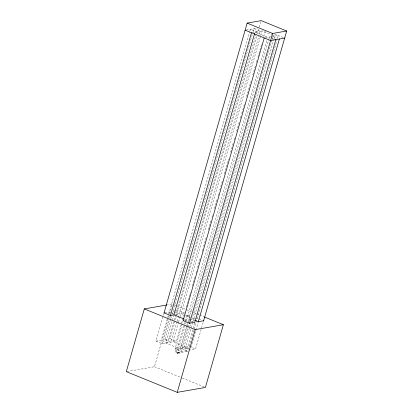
<?xml version="1.0" encoding="UTF-8"?>
<svg xmlns="http://www.w3.org/2000/svg" width="413" height="413" viewBox="0 0 413 413"><rect width="100%" height="100%" fill="white"/><g stroke="black" fill="none" stroke-linecap="round" stroke-linejoin="round"><path stroke-width="0.31" stroke-dasharray="2.06 1.55" d="M175.799 310.819L178.148 310.411L184.513 313.002L176.408 341.267L162.324 343.724L155.954 341.133L163.77 313.88M155.954 341.133L161.235 340.214L249.695 31.729M249.87 31.109L250.407 29.251L256.772 31.842L167.606 342.805L161.235 340.214M126.93 371.53L154.472 366.729L169.459 314.458M169.635 313.844L172.453 304.004L167.446 304.877M162.324 343.724L169.072 320.183M169.722 317.912L170.43 315.455M176.986 321.748L171.127 342.191L164.756 339.6L170.621 319.156M170.75 318.707L171.865 314.825M171.984 314.401L252.328 34.212M253.035 31.734L253.928 28.636L260.293 31.228L259.225 34.945M173.95 314.84L165.845 343.11L178.576 348.288L266.855 40.422M164.756 339.6L170.037 338.681L256.721 36.39M257.428 33.912L258.853 28.956M259.374 27.129L260.897 21.827M177.115 321.293L259.049 35.564M178.524 322.217L172.887 341.881L185.618 347.059L192.721 322.285M178.571 322.063L179.991 317.107M180.109 316.688L262.054 30.918L272.466 35.157M186.175 307.2L190.439 292.332M192.215 286.137L195.055 276.225M195.943 273.132L196.655 270.654M197.543 267.557L200.382 257.645M202.158 251.45L202.871 248.972M203.583 246.494L206.423 236.582M208.379 229.767L211.219 219.855M211.931 217.377L212.638 214.899M214.419 208.71L217.259 198.798M218.147 195.7L218.859 193.222M219.747 190.125L222.586 180.213M224.362 174.018L228.626 159.15M230.583 152.34L233.422 142.428M234.135 139.95L234.842 137.472M236.618 131.277L239.463 121.365M240.351 118.268L241.063 115.79M241.77 113.312L244.79 102.78M246.566 96.585L250.83 81.722M252.782 74.908L255.626 64.996M256.334 62.518L257.046 60.04M257.934 56.942L261.666 43.933M263.799 36.499L265.574 30.309M194.631 322.914L186.702 350.57L181.421 351.489L175.055 348.902L182.871 321.644M176.031 352.31L186.671 315.207M186.728 325.681L180.336 347.983L186.702 350.57M186.857 325.243L187.796 321.964M187.915 321.557L268.791 39.498M268.971 38.879L269.503 37.02L275.869 39.607M179.655 353.373L187.099 327.401M187.28 326.781L188.163 323.689M188.343 323.074L190.29 316.27M181.421 351.489L189.237 324.236M271.955 40.123L183.857 347.369L190.223 349.956L195.504 349.037L203.433 321.381M272.136 39.503L273.024 36.406L277.655 38.29M192.84 321.866L273.716 39.813M273.896 39.194L274.784 36.096L273.05 35.394M175.055 348.902L189.139 346.445L276.886 40.443M277.593 37.965L278.305 35.487L271.264 36.711M190.925 347.498L198.039 322.703M246.298 29.968L257.371 28.038M252.075 32.658L263.226 30.717M265.394 37.733L270.675 36.814M164.648 312.765L169.345 311.944L173.393 313.591M175.21 310.922L172.866 311.33L174.023 311.8M175.711 314.536L179.232 313.921L174.601 312.037M184.513 313.002L180.992 313.612L185.039 315.264M184.921 320.328L186.681 320.018L184.368 319.079M194.895 318.588L193.723 318.79L191.988 318.087M195.483 318.485L197.244 318.18L201.874 320.06M177.063 349.383L186.965 347.658M176.971 352.991L178.715 352.687M177.776 353.089L187.678 351.365M274.604 33.98L284.671 38.073M255.012 32.147L267.743 37.325M174.234 304.727L176.01 305.45M176.599 305.692L191.405 311.712M193.774 312.677L196.144 313.637M196.733 313.88L199.102 314.845M199.696 315.083L203.841 316.771M185.623 315.496L191.41 317.85M194.853 320.276L191.962 319.099L188.442 319.714L193.072 321.593M170.037 338.681L176.408 341.267M189.139 346.445L195.504 349.037M154.472 366.729L181.71 377.807M182.303 378.05L205.395 387.44M188.091 351.215A1.889 1.662 80.1 0 1 185.778 350.152A1.889 1.662 80.1 0 1 186.826 347.689A1.889 1.662 80.1 0 1 188.953 349.186M189.536 315.656L189.118 315.491A1.889 0.434 16 0 0 186.671 315.284A1.889 0.434 16 0 0 189.376 316.368A1.889 0.434 16 0 0 189.536 315.656M178.896 352.764L178.478 352.594A1.889 0.434 16 0 0 176.237 352.196A1.889 0.434 16 0 0 176.785 352.919L177.208 353.089A1.889 0.434 16 0 0 179.448 353.487A1.889 0.434 16 0 0 178.896 352.764M176.015 350.152A1.889 1.662 80.1 0 0 177.342 353.11A1.889 1.662 80.1 0 0 178.906 350.446A1.889 1.662 80.1 0 0 176.015 350.152"/><path stroke-width="0.62" d="M166.821 304.985L144.287 308.914L126.306 371.638L177.229 392.35L205.395 387.44L223.381 324.716L204.435 317.014M163.951 313.26L247.15 23.102L261.233 20.65L286.694 31.006L203.495 321.159M170.316 315.847L251.491 32.761M174.012 314.613L254.656 33.386M183.222 320.405L264.222 37.939M189.412 323.616L272.611 33.463L286.694 31.006M194.874 322.078L275.869 39.607M177.229 392.35L195.215 329.626L223.381 324.716M198.214 322.083L279.389 38.992M284.671 38.073L270.587 40.531L245.121 30.17M194.807 322.3L189.526 323.224L183.16 320.633M203.609 320.767L198.328 321.686L194.853 320.276M247.15 23.102L272.611 33.463M183.785 318.841L173.95 314.84L170.43 315.455L164.064 312.863M144.287 308.914L195.215 329.626"/></g></svg>
